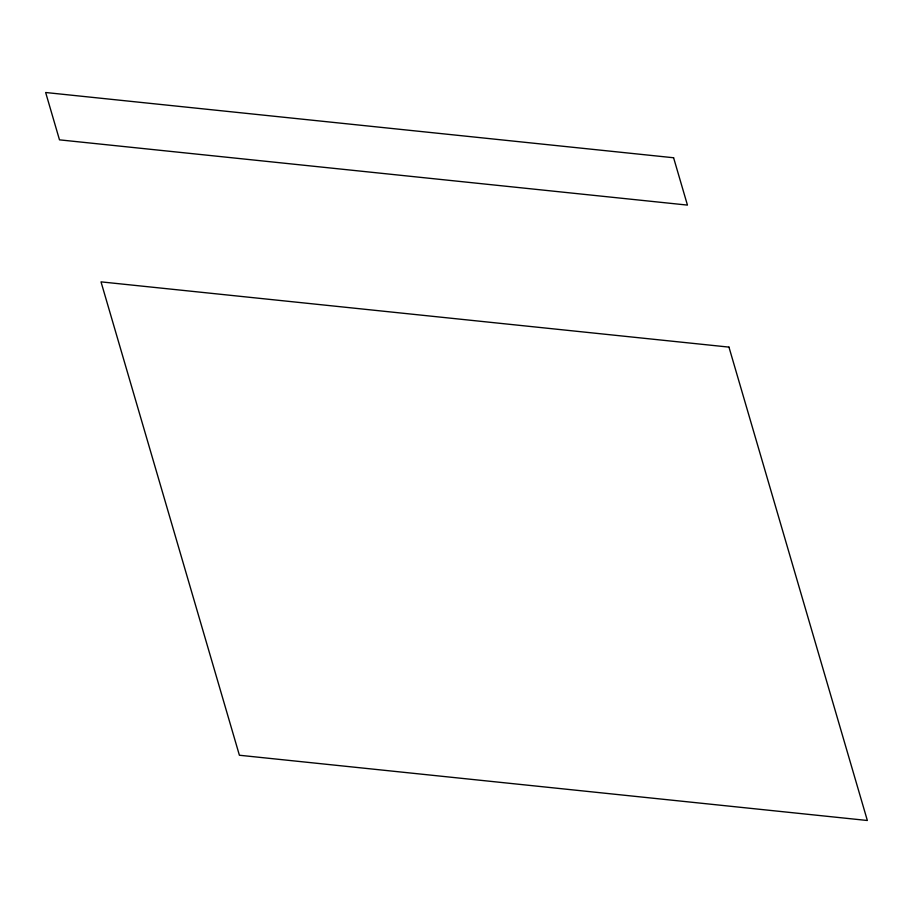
<?xml version="1.0" encoding="UTF-8"?>
<svg xmlns="http://www.w3.org/2000/svg" width="913" height="913" viewBox="0 0 913 913"><rect width="100%" height="100%" fill="white"/><g stroke="black" fill="none" stroke-linecap="round" stroke-linejoin="round"><path stroke-width="1.37" d="M673.6 157.755L45.65 92.51L59.493 139.849L687.443 205.094L673.6 157.755M728.962 347.111L101.012 281.866L239.4 755.245L867.35 820.49L728.962 347.111"/></g></svg>
